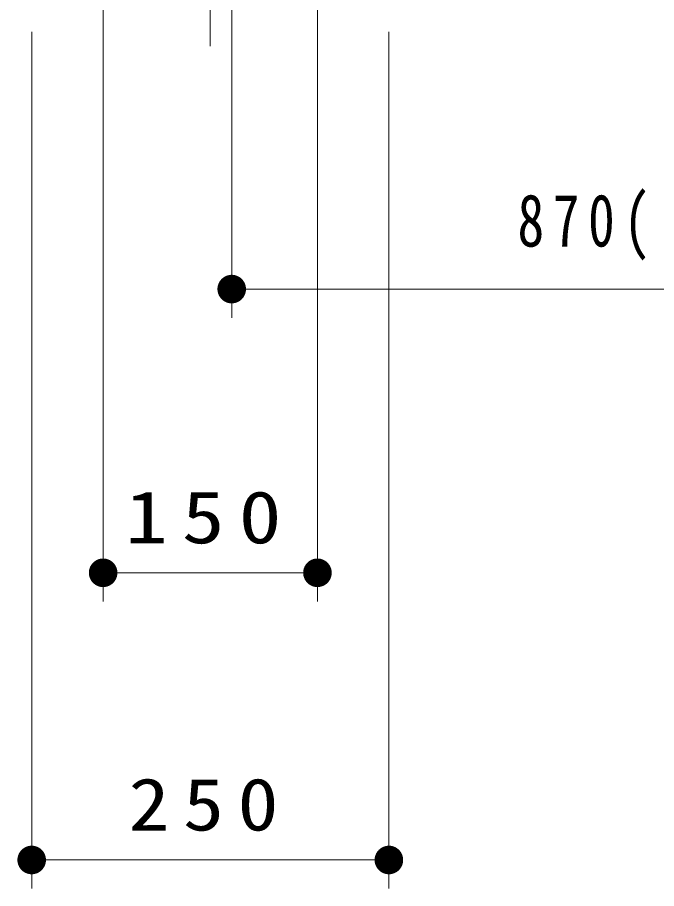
# Model space of a CAD drawing. Units: millimetres on the paper, scale 1:20. Extents: x -365 to 12, y -38 to 257.
# Drawn here: x -285.62 to -263.25, y 59.06 to 89.52 of the extents above; entities that cross this region are included whole.
import ezdxf

# ---------------------------------------------------------------- set-up
doc = ezdxf.new("R2010")
doc.units = ezdxf.units.MM
doc.linetypes.add('USER2', pattern=[6, 3, -1, 1, -1])
doc.layers.add('1_20', color=3, linetype='Continuous', lineweight=25)
doc.styles.add('ＭＳ ゴシック', font='')
doc.styles.get('ＭＳ ゴシック').set_extended_font_data('MS Gothic')

# ---------------------------------------------------------------- blocks, each defined once
blk = doc.blocks.new('filled_dot')
at = {"color": 0, "linetype": 'Continuous', "lineweight": -2, "const_width": 1.25}
blk.add_lwpolyline([(-0.625, 0, 1), (0.625, 0, 1)], format="xyb", close=True, dxfattribs=at)

msp = doc.modelspace()

# ---------------------------------------------------------------- linework, layer by layer
at = {"layer": '1_20', "color": 7, "linetype": 'USER2', "lineweight": 13}
msp.add_line((-278.867, 144.365), (-278.867, 88.523), dxfattribs=at)
at = {"layer": '1_20', "color": 7, "lineweight": 13}
for p, q in [((-278.117, 101.059), (-278.117, 79.023)), ((-282.617, 94.023), (-282.617, 69.102)), ((-275.117, 94.023), (-275.117, 69.102)), ((-285.117, 89.023), (-285.117, 59.059)), ((-272.617, 89.023), (-272.617, 59.059)), ((-234.617, 80.023), (-278.117, 80.023)), ((-275.117, 70.102), (-282.617, 70.102)), ((-272.617, 60.059), (-285.117, 60.059))]:
    msp.add_line(p, q, dxfattribs=at)

# ---------------------------------------------------------------- block references
at = {"layer": '1_20', "color": 7, "lineweight": 13, "xscale": 0.4, "yscale": 0.4}
for p in [(-278.117, 80.023), (-282.617, 70.102), (-285.117, 60.059)]:
    msp.add_blockref('filled_dot', p, dxfattribs=at)
at = {"layer": '1_20', "color": 7, "lineweight": 13, "xscale": 0.4, "yscale": 0.4, "rotation": 180}
for p in [(-275.117, 70.102), (-272.617, 60.059)]:
    msp.add_blockref('filled_dot', p, dxfattribs=at)

# ---------------------------------------------------------------- texts
at = {"layer": '1_20', "color": 7, "char_height": 1.833, "attachment_point": 8, "style": 'ＭＳ ゴシック'}
for s, insert in [('\\T1.32;\\W0.75;870(アンカー芯～芯)', (-256.367, 81.023)), ('\\T1.33;\\W1.2;150', (-278.867, 71.102)), ('\\T1.33;\\W1.15;250', (-278.867, 61.059))]:
    msp.add_mtext(s, dxfattribs=dict(at, insert=insert))

doc.saveas('drawing.dxf')
